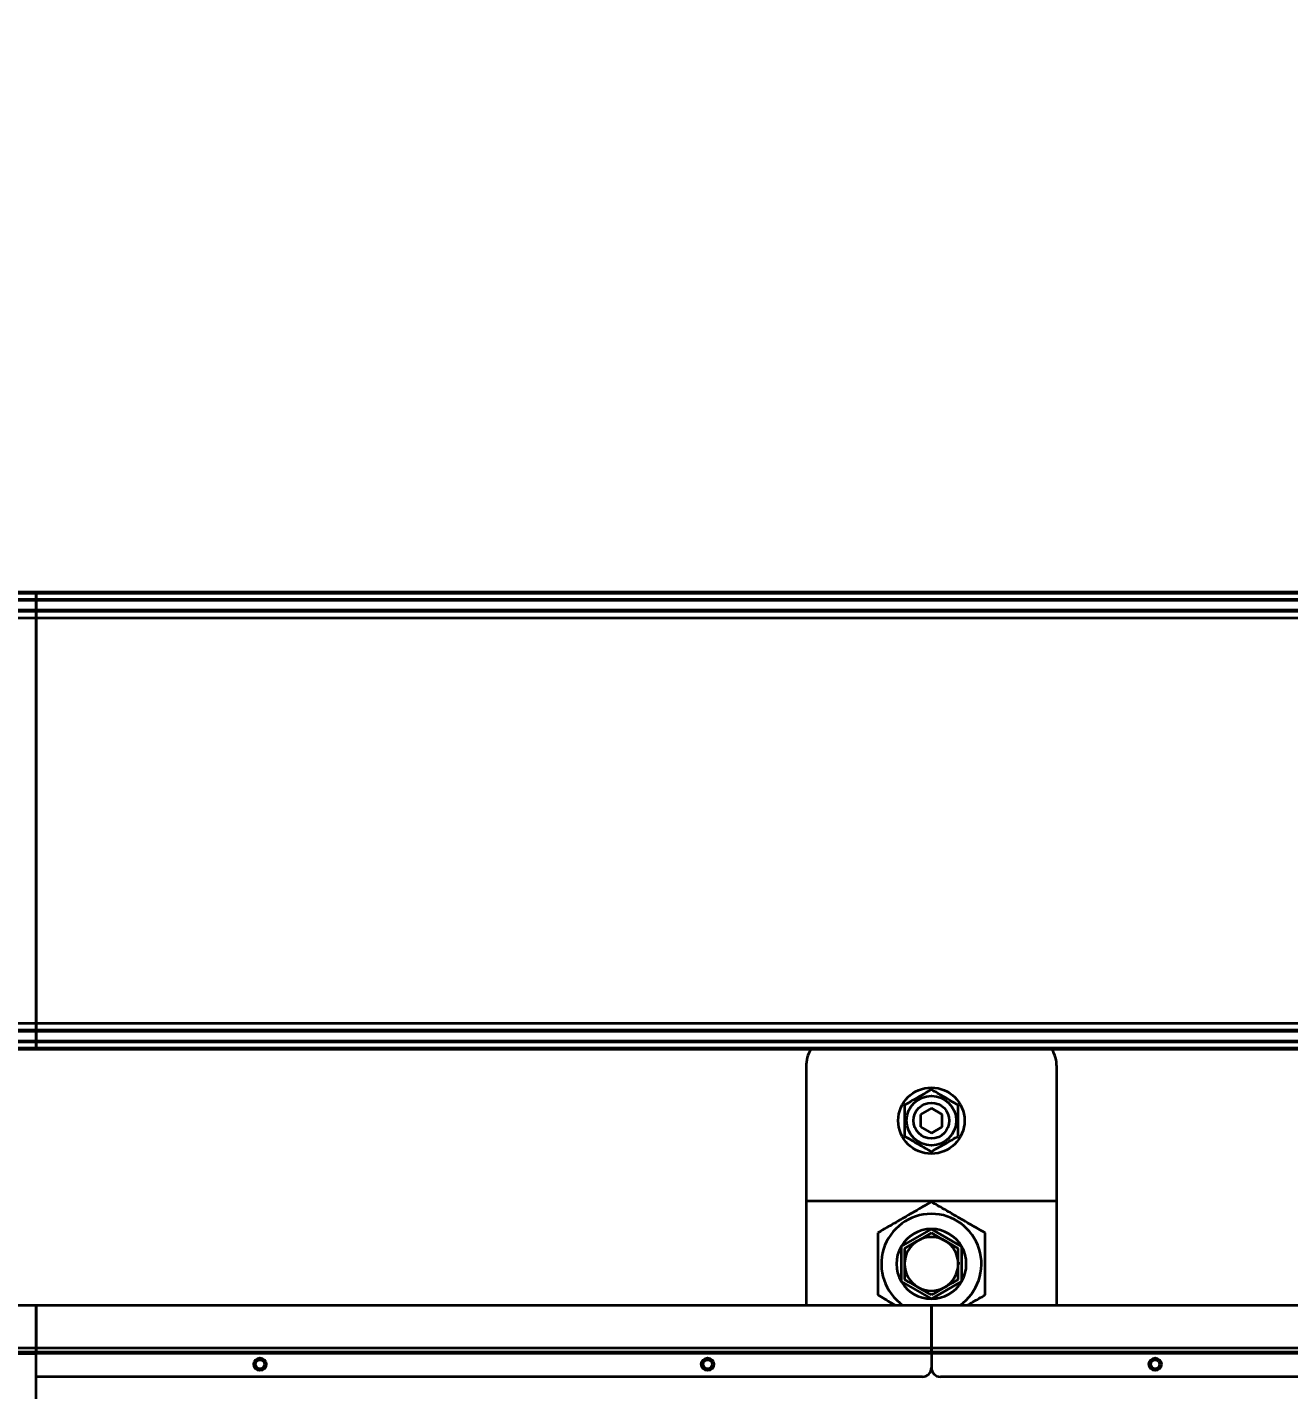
# Model space of a CAD drawing. Header units: millimetres. Extents: x 0 to 420, y 0 to 297.
# Drawn here: x 131.27 to 138.31, y 164.99 to 172.6 of the extents above; entities that cross this region are included whole.
import ezdxf

# ---------------------------------------------------------------- set-up
doc = ezdxf.new("R2010")
doc.units = ezdxf.units.MM
doc.layers.add('尺寸线层', color=150, linetype='Continuous')
doc.styles.add('SLDTEXTSTYLE2', font='TXT', dxfattribs={"width": 0.7})
doc.dimstyles.new('SLDDIMSTYLE0', dxfattribs={"dimtxt": 3.5, "dimasz": 3.302, "dimexe": 0, "dimexo": 0.0625, "dimgap": 0.875, "dimtad": 1, "dimdec": 1, "dimlfac": 100, "dimrnd": 1e-09, "dimzin": 12, "dimdsep": 46, "dimtxsty": 'SLDTEXTSTYLE2', "dimsah": 1, "dimcen": 0.09, "dimadec": 0, "dimazin": 3, "dimtfac": 1, "dimtdec": 3, "dimtofl": 0, "dimtmove": 0, "dimatfit": 3, "dimfxl": 0, "dimfrac": 2, "dimtolj": 1, "dimtzin": 12, "dimarcsym": 0})

# ---------------------------------------------------------------- blocks, each defined once
blk = doc.blocks.new('_D_6')
at = {"layer": '尺寸线层'}
for p, q in [((91.2154, 164.9172), (91.2154, 234.1922)), ((321.3154, 165.1871), (321.3154, 234.1922)), ((321.3154, 233.1922), (91.2154, 233.1922))]:
    blk.add_line(p, q, dxfattribs=at)
for points in [[(91.2154, 233.1922), (94.5174, 232.6842), (94.5174, 233.7002)], [(321.3154, 233.1922), (318.0134, 233.7002), (318.0134, 232.6842)]]:
    blk.add_solid(points, dxfattribs=at)
at = {"layer": '尺寸线层', "insert": (205.1726, 237.704), "char_height": 3.5, "attachment_point": 1, "style": 'SLDTEXTSTYLE2'}
blk.add_mtext('23010', dxfattribs=at)
blk = doc.blocks.new('_D_7')
at = {"layer": '尺寸线层'}
for p, q in [((70.597, 160.4022), (70.597, 246.1922)), ((332.8156, 175.1167), (332.8156, 246.1922)), ((332.8156, 245.1922), (70.597, 245.1922))]:
    blk.add_line(p, q, dxfattribs=at)
for points in [[(70.597, 245.1922), (73.899, 244.6842), (73.899, 245.7002)], [(332.8156, 245.1922), (329.5136, 245.7002), (329.5136, 244.6842)]]:
    blk.add_solid(points, dxfattribs=at)
at = {"layer": '尺寸线层', "insert": (202.8758, 249.704), "char_height": 3.5, "attachment_point": 1, "style": 'SLDTEXTSTYLE2'}
blk.add_mtext('26221.85', dxfattribs=at)

msp = doc.modelspace()

# ---------------------------------------------------------------- linework, layer by layer
at = {"color": 7, "linetype": 'Continuous', "lineweight": 35}
for p, q in [((131.3154, 169.4422), (121.3154, 169.4422)), ((121.3154, 169.4372), (131.3154, 169.4372)), ((131.3154, 169.4422), (131.3154, 169.4372)), ((141.3154, 169.4422), (131.3154, 169.4422)), ((131.3154, 169.4372), (131.3154, 169.4422)), ((131.3154, 169.4019), (131.3154, 169.4372)), ((131.3154, 169.4372), (131.3154, 169.4019)), ((131.3154, 169.4372), (141.3154, 169.4372)), ((131.3154, 169.4019), (121.3154, 169.4019)), ((121.3154, 169.3976), (131.3154, 169.3976)), ((131.3154, 169.3429), (121.3154, 169.3429)), ((121.3154, 169.3422), (131.3154, 169.3422)), ((121.3154, 169.3372), (131.3154, 169.3372)), ((131.3154, 169.4019), (131.3154, 169.3976)), ((131.3154, 169.3976), (131.3154, 169.4019)), ((141.3154, 169.4019), (131.3154, 169.4019)), ((131.3154, 169.3429), (131.3154, 169.3976)), ((131.3154, 169.3976), (141.3154, 169.3976)), ((131.3154, 169.3976), (131.3154, 169.3429)), ((131.3154, 169.3429), (131.3154, 169.3422)), ((141.3154, 169.3429), (131.3154, 169.3429)), ((131.3154, 169.3422), (131.3154, 169.3429)), ((131.3154, 169.3372), (131.3154, 169.3422)), ((131.3154, 169.3422), (141.3154, 169.3422)), ((131.3154, 169.3422), (131.3154, 169.3372)), ((131.3154, 169.2972), (131.3154, 169.3372)), ((131.3154, 169.3372), (141.3154, 169.3372)), ((131.3154, 169.3372), (131.3154, 169.2972)), ((131.3154, 169.2972), (121.3154, 169.2972)), ((131.3154, 167.0372), (131.3154, 169.2972)), ((131.3154, 169.2972), (131.3154, 167.0372)), ((141.3154, 169.2972), (131.3154, 169.2972)), ((121.3154, 167.0372), (131.3154, 167.0372)), ((131.3154, 166.9972), (121.3154, 166.9972)), ((131.3154, 166.9922), (121.3154, 166.9922)), ((121.3154, 166.9916), (131.3154, 166.9916)), ((131.3154, 167.0372), (131.3154, 166.9972)), ((131.3154, 166.9972), (131.3154, 167.0372)), ((131.3154, 167.0372), (141.3154, 167.0372)), ((141.3154, 166.9972), (131.3154, 166.9972)), ((131.3154, 166.9972), (131.3154, 166.9922)), ((131.3154, 166.9922), (131.3154, 166.9972)), ((141.3154, 166.9922), (131.3154, 166.9922)), ((131.3154, 166.9916), (131.3154, 166.9922)), ((131.3154, 166.9922), (131.3154, 166.9916)), ((131.3154, 166.9916), (141.3154, 166.9916)), ((131.3154, 166.9916), (131.3154, 166.9369)), ((131.3154, 166.9369), (131.3154, 166.9916)), ((131.3154, 166.9369), (121.3154, 166.9369)), ((121.3154, 166.9326), (131.3154, 166.9326)), ((131.3154, 166.9326), (131.3154, 166.9369)), ((141.3154, 166.9369), (131.3154, 166.9369)), ((131.3154, 166.9369), (131.3154, 166.9326)), ((131.3154, 166.9326), (141.3154, 166.9326)), ((131.3154, 166.9326), (131.3154, 166.8972)), ((131.3154, 166.8972), (131.3154, 166.9326)), ((131.3154, 166.8972), (121.3154, 166.8972)), ((121.3154, 166.8922), (131.3154, 166.8922)), ((141.3154, 166.8972), (131.3154, 166.8972)), ((131.3154, 166.8922), (131.3154, 166.8972)), ((131.3154, 166.8972), (131.3154, 166.8922)), ((131.3154, 166.8922), (141.3154, 166.8922)), ((135.6154, 166.7922), (135.6154, 166.0422)), ((137.0154, 166.0422), (137.0154, 166.7922)), ((136.3154, 166.5615), (136.2554, 166.5269)), ((136.2554, 166.5269), (136.2554, 166.4576)), ((136.3754, 166.5269), (136.3154, 166.5615)), ((136.3754, 166.4576), (136.3754, 166.5269)), ((136.2554, 166.4576), (136.3154, 166.423)), ((136.3154, 166.423), (136.3754, 166.4576)), ((137.0154, 166.0422), (135.6154, 166.0422)), ((135.6154, 166.0422), (135.6154, 165.4622)), ((137.0154, 165.4622), (137.0154, 166.0422)), ((136.1465, 165.7897), (136.3154, 165.8872)), ((136.3154, 165.8872), (136.4842, 165.7897)), ((136.1465, 165.7897), (136.1465, 165.5947)), ((136.4842, 165.7897), (136.4842, 165.5947)), ((136.466, 165.7022), (136.4663, 165.6895)), ((136.1465, 165.5947), (136.3154, 165.4972)), ((136.3154, 165.4972), (136.4842, 165.5947)), ((126.3154, 165.4622), (131.3154, 165.4622)), ((131.3154, 165.2222), (131.3154, 165.4622)), ((131.3154, 165.4622), (136.3154, 165.4622)), ((131.3154, 165.4622), (131.3154, 165.2222)), ((136.3154, 165.4622), (141.3154, 165.4622)), ((136.3154, 165.2222), (136.3154, 165.4622)), ((136.3154, 165.4622), (136.3154, 165.2222)), ((131.3154, 165.2222), (126.3154, 165.2222)), ((126.3154, 165.2022), (131.3154, 165.2022)), ((131.2154, 165.1922), (131.3154, 165.1922)), ((131.3154, 165.2222), (131.3154, 165.2022)), ((136.3154, 165.2222), (131.3154, 165.2222)), ((131.3154, 165.2022), (131.3154, 165.2222)), ((131.3154, 165.1922), (131.3154, 165.2022)), ((131.3154, 165.2022), (136.3154, 165.2022)), ((131.3154, 165.2022), (131.3154, 165.1922)), ((131.3154, 164.9172), (131.3154, 165.1922)), ((136.3154, 165.1922), (131.3154, 165.1922)), ((136.3154, 165.2222), (136.3154, 165.2022)), ((141.3154, 165.2222), (136.3154, 165.2222)), ((136.3154, 165.2022), (136.3154, 165.2222)), ((136.3154, 165.2022), (141.3154, 165.2022)), ((136.3154, 165.1922), (136.3154, 165.2022)), ((136.3154, 165.2022), (136.3154, 165.1922)), ((136.3154, 165.1922), (136.3154, 165.1122)), ((136.3154, 165.1922), (136.3154, 165.1122)), ((141.2154, 165.1922), (136.3154, 165.1922)), ((136.2654, 165.0622), (131.3154, 165.0622)), ((141.2154, 165.0622), (136.3654, 165.0622))]:
    msp.add_line(p, q, dxfattribs=at)
at = {"color": 7, "linetype": 'Continuous', "lineweight": 35, "flags": 128}
for points in [[(136.3771, 165.83), (136.3905, 165.8232), (136.4044, 165.8142)], [(136.2451, 165.5586), (136.2427, 165.5599), (136.2336, 165.5653)], [(136.4014, 165.5682), (136.3995, 165.5668), (136.3816, 165.5565)]]:
    msp.add_lwpolyline(points, dxfattribs=at)
at = {"color": 7, "linetype": 'Continuous', "lineweight": 35}
for centre, radius in [((136.3154, 166.4922), 0.185), ((136.3154, 166.4922), 0.1385), ((136.3154, 166.4922), 0.1), ((132.5654, 165.1322), 0.035), ((132.5654, 165.1322), 0.025), ((135.0654, 165.1322), 0.035), ((135.0654, 165.1322), 0.025), ((137.5654, 165.1322), 0.035), ((137.5654, 165.1322), 0.025)]:
    msp.add_circle(centre, radius, dxfattribs=at)
for centre, radius, start, end in [((135.8154, 166.7922), 0.2, 150, 180), ((136.8154, 166.7922), 0.2, 0, 30), ((136.3154, 165.6922), 0.2795, 304.62404, 235.37596), ((136.3154, 165.6922), 0.195, 90, 150), ((136.3154, 165.6922), 0.15, 60, 120), ((136.3154, 165.6922), 0.195, 30, 90), ((136.3154, 165.6922), 0.195, 150, 210), ((136.3154, 165.6922), 0.15, 120, 180), ((136.3154, 165.6922), 0.15, 0, 60), ((136.3154, 165.6922), 0.195, 330, 30), ((136.3154, 165.6922), 0.151, 176.50763, 187.52903), ((136.3154, 165.6922), 0.15, 180, 240), ((136.3154, 165.6922), 0.15, 300, 0), ((136.3154, 165.6922), 0.195, 210, 270), ((136.3154, 165.6922), 0.15, 240, 300), ((136.3154, 165.6922), 0.195, 270, 330), ((136.2654, 165.1122), 0.05, 270, 0), ((136.3654, 165.1122), 0.05, 180, 270)]:
    msp.add_arc(centre, radius, start, end, dxfattribs=at)
for points, knots in [([(136.3154, 166.6654), (136.3024, 166.6579), (136.276, 166.6427), (136.237, 166.6202), (136.1998, 166.5987), (136.1769, 166.5855), (136.1654, 166.5788)], [0, 0, 0, 0, 0.264614, 0.534966, 0.765352, 1, 1, 1, 1]), ([(136.4654, 166.5788), (136.4524, 166.5864), (136.426, 166.6016), (136.387, 166.6241), (136.3498, 166.6456), (136.3269, 166.6588), (136.3154, 166.6654)], [0, 0, 0, 0, 0.264614, 0.534966, 0.765352, 1, 1, 1, 1]), ([(136.1654, 166.5788), (136.1654, 166.5638), (136.1654, 166.5334), (136.1654, 166.4884), (136.1654, 166.4453), (136.1654, 166.419), (136.1654, 166.4056)], [0, 0, 0, 0, 0.264614, 0.534966, 0.765352, 1, 1, 1, 1]), ([(136.4654, 166.4056), (136.4654, 166.4207), (136.4654, 166.4511), (136.4654, 166.4961), (136.4654, 166.5391), (136.4654, 166.5655), (136.4654, 166.5788)], [0, 0, 0, 0, 0.264614, 0.534966, 0.765352, 1, 1, 1, 1]), ([(136.1654, 166.4056), (136.1784, 166.3981), (136.2047, 166.3829), (136.2437, 166.3604), (136.281, 166.3389), (136.3038, 166.3257), (136.3154, 166.319)], [0, 0, 0, 0, 0.264614, 0.534966, 0.765352, 1, 1, 1, 1]), ([(136.3154, 166.319), (136.3284, 166.3266), (136.3547, 166.3417), (136.3937, 166.3643), (136.431, 166.3858), (136.4538, 166.399), (136.4654, 166.4056)], [0, 0, 0, 0, 0.264614, 0.534966, 0.765352, 1, 1, 1, 1]), ([(136.3154, 166.0387), (136.3024, 166.0312), (136.2765, 166.0162), (136.2366, 165.9932), (136.1959, 165.9697), (136.145, 165.9403), (136.0841, 165.9051), (136.0384, 165.8788), (136.0154, 165.8654)], [0, 0, 0, 0, 0.132342, 0.264646, 0.399911, 0.53515, 0.765446, 1, 1, 1, 1]), ([(136.6154, 165.8654), (136.6024, 165.8729), (136.5765, 165.8879), (136.5366, 165.9109), (136.4959, 165.9344), (136.445, 165.9638), (136.3841, 165.999), (136.3384, 166.0253), (136.3154, 166.0387)], [0, 0, 0, 0, 0.132342, 0.264646, 0.399911, 0.53515, 0.765446, 1, 1, 1, 1]), ([(136.0154, 165.8654), (136.0154, 165.8505), (136.0154, 165.8205), (136.0154, 165.7745), (136.0154, 165.7275), (136.0154, 165.6688), (136.0154, 165.5984), (136.0154, 165.5457), (136.0154, 165.519)], [0, 0, 0, 0, 0.132342, 0.264646, 0.399911, 0.53515, 0.765446, 1, 1, 1, 1]), ([(136.3154, 165.8654), (136.303, 165.8583), (136.2782, 165.844), (136.253, 165.8294), (136.2404, 165.8221)], [0, 0, 0, 0, 0.498113, 1, 1, 1, 1]), ([(136.3904, 165.8221), (136.3778, 165.8294), (136.3527, 165.8439), (136.3278, 165.8582), (136.3154, 165.8654)], [0, 0, 0, 0, 0.497781, 1, 1, 1, 1]), ([(136.6154, 165.519), (136.6154, 165.534), (136.6154, 165.5639), (136.6154, 165.61), (136.6154, 165.657), (136.6154, 165.7157), (136.6154, 165.7861), (136.6154, 165.8388), (136.6154, 165.8654)], [0, 0, 0, 0, 0.132342, 0.264646, 0.399911, 0.53515, 0.765446, 1, 1, 1, 1]), ([(136.2404, 165.8221), (136.2278, 165.8149), (136.2027, 165.8004), (136.1778, 165.786), (136.1654, 165.7788)], [0, 0, 0, 0, 0.497781, 1, 1, 1, 1]), ([(136.1654, 165.7788), (136.1654, 165.7646), (136.1654, 165.7359), (136.1654, 165.7068), (136.1654, 165.6922)], [0, 0, 0, 0, 0.498113, 1, 1, 1, 1]), ([(136.4654, 165.7788), (136.453, 165.786), (136.4282, 165.8003), (136.403, 165.8149), (136.3904, 165.8221)], [0, 0, 0, 0, 0.498113, 1, 1, 1, 1]), ([(136.4654, 165.6922), (136.4654, 165.7067), (136.4654, 165.7358), (136.4654, 165.7644), (136.4654, 165.7788)], [0, 0, 0, 0, 0.497781, 1, 1, 1, 1]), ([(136.1654, 165.6922), (136.1654, 165.6778), (136.1654, 165.6487), (136.1654, 165.62), (136.1654, 165.6056)], [0, 0, 0, 0, 0.497781, 1, 1, 1, 1]), ([(136.4654, 165.6056), (136.4654, 165.6199), (136.4654, 165.6486), (136.4654, 165.6777), (136.4654, 165.6922)], [0, 0, 0, 0, 0.498113, 1, 1, 1, 1]), ([(136.1654, 165.6056), (136.1777, 165.5985), (136.2026, 165.5842), (136.2277, 165.5696), (136.2404, 165.5623)], [0, 0, 0, 0, 0.498113, 1, 1, 1, 1]), ([(136.2404, 165.5623), (136.2529, 165.5551), (136.2781, 165.5406), (136.3029, 165.5262), (136.3154, 165.519)], [0, 0, 0, 0, 0.497781, 1, 1, 1, 1]), ([(136.3154, 165.519), (136.3277, 165.5262), (136.3526, 165.5405), (136.3777, 165.555), (136.3904, 165.5623)], [0, 0, 0, 0, 0.498113, 1, 1, 1, 1]), ([(136.3904, 165.5623), (136.4029, 165.5696), (136.4281, 165.5841), (136.4529, 165.5984), (136.4654, 165.6056)], [0, 0, 0, 0, 0.497781, 1, 1, 1, 1]), ([(136.0154, 165.519), (136.0283, 165.5115), (136.0543, 165.4966), (136.0872, 165.4776), (136.1071, 165.4661), (136.1137, 165.4622)], [0, 0, 0, 0, 0.400957, 0.8018, 1, 1, 1, 1]), ([(136.517, 165.4622), (136.5266, 165.4678), (136.56, 165.4871), (136.5924, 165.5058), (136.6154, 165.519)], [0, 0, 0, 0, 0.288517, 1, 1, 1, 1])]:
    msp.add_open_spline(points, degree=3, knots=knots, dxfattribs=at)

# ---------------------------------------------------------------- dimensions: what is measured, and where the dimension line sits
at = {"layer": '尺寸线层'}
for base, p1, p2, picture, middle in [((70.597, 245.1922), (332.8156, 175.1167), (70.597, 160.4022), '_D_7', (209.0129, 245.1922)), ((91.2154, 233.1922), (321.3154, 165.1871), (91.2154, 164.9172), '_D_6', (209.0129, 233.1922))]:
    dim = msp.add_linear_dim(base=base, p1=p1, p2=p2, angle=0, dimstyle='SLDDIMSTYLE0', dxfattribs=at)
    dim.commit()
    dim.dimension.update_dxf_attribs({"geometry": picture, "text_midpoint": middle, "dimtype": 160})

doc.saveas('drawing.dxf')
